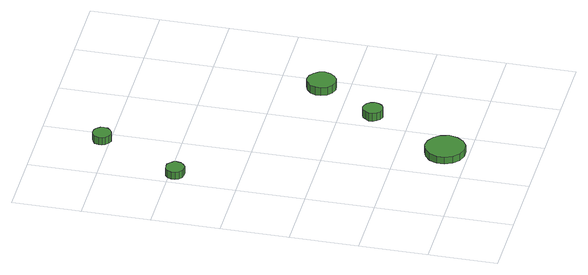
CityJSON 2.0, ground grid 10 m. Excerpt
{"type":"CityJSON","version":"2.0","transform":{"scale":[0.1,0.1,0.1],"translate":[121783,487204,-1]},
"CityObjects":{
"tree1":{"type":"SolitaryVegetationObject","attributes":{"function":"something"},"geometry":[{"type":"MultiSurface","lod":"1","boundaries":[[[0,1,2,3,4,5,6,7,8,9,10,11,12,13,14]],[[15,16,17,18,19,20,21,22,23,24,25,26,27,28,29]],[[0,29,28,1]],[[1,28,27,2]],[[2,27,26,3]],[[3,26,25,4]],[[4,25,24,5]],[[5,24,23,6]],[[6,23,22,7]],[[7,22,21,8]],[[8,21,20,9]],[[9,20,19,10]],[[10,19,18,11]],[[11,18,17,12]],[[12,17,16,13]],[[13,16,15,14]],[[14,15,29,0]]]}]},
"tree2":{"type":"SolitaryVegetationObject","attributes":{"function":"something"},"geometry":[{"type":"MultiSurface","lod":"1","boundaries":[[[30,31,32,33,34,35,36,37,38,39,40,41,42,43,44]],[[45,46,47,48,49,50,51,52,53,54,55,56,57,58,59]],[[30,59,58,31]],[[31,58,57,32]],[[32,57,56,33]],[[33,56,55,34]],[[34,55,54,35]],[[35,54,53,36]],[[36,53,52,37]],[[37,52,51,38]],[[38,51,50,39]],[[39,50,49,40]],[[40,49,48,41]],[[41,48,47,42]],[[42,47,46,43]],[[43,46,45,44]],[[44,45,59,30]]]}]},
"tree3":{"type":"SolitaryVegetationObject","attributes":{"function":"something"},"geometry":[{"type":"MultiSurface","lod":"1","boundaries":[[[60,61,62,63,64,65,66,67,68,69,70,71,72,73,74]],[[75,76,77,78,79,80,81,82,83,84,85,86,87,88,89]],[[60,89,88,61]],[[61,88,87,62]],[[62,87,86,63]],[[63,86,85,64]],[[64,85,84,65]],[[65,84,83,66]],[[66,83,82,67]],[[67,82,81,68]],[[68,81,80,69]],[[69,80,79,70]],[[70,79,78,71]],[[71,78,77,72]],[[72,77,76,73]],[[73,76,75,74]],[[74,75,89,60]]]}]},
"tree4":{"type":"SolitaryVegetationObject","attributes":{"function":"something"},"geometry":[{"type":"MultiSurface","lod":"1","boundaries":[[[90,91,92,93,94,95,96,97,98,99,100,101,102,103,104]],[[105,106,107,108,109,110,111,112,113,114,115,116,117,118,119]],[[90,119,118,91]],[[91,118,117,92]],[[92,117,116,93]],[[93,116,115,94]],[[94,115,114,95]],[[95,114,113,96]],[[96,113,112,97]],[[97,112,111,98]],[[98,111,110,99]],[[99,110,109,100]],[[100,109,108,101]],[[101,108,107,102]],[[102,107,106,103]],[[103,106,105,104]],[[104,105,119,90]]]}]},
"tree5":{"type":"SolitaryVegetationObject","attributes":{"function":"something"},"geometry":[{"type":"MultiSurface","lod":"1","boundaries":[[[120,121,122,123,124,125,126,127,128,129,130,131,132,133,134]],[[135,136,137,138,139,140,141,142,143,144,145,146,147,148,149]],[[120,149,148,121]],[[121,148,147,122]],[[122,147,146,123]],[[123,146,145,124]],[[124,145,144,125]],[[125,144,143,126]],[[126,143,142,127]],[[127,142,141,128]],[[128,141,140,129]],[[129,140,139,130]],[[130,139,138,131]],[[131,138,137,132]],[[132,137,136,133]],[[133,136,135,134]],[[134,135,149,120]]]}]}
},
"vertices":[
[32,392,21],[31,397,21],[27,402,21],[23,405,21],[17,405,21],[12,404,21],[7,400,21],[5,395,21],[5,389,21],[7,384,21],[12,380,21],[17,379,21],[23,379,21],[27,382,21],[31,386,21],[31,386,9],[27,382,9],[23,379,9],[17,379,9],[12,380,9],[7,384,9],[5,389,9],[5,395,9],[7,400,9],[12,404,9],[17,405,9],[23,405,9],[27,402,9],[31,397,9],[32,392,9],
[188,35,17],[185,47,17],[178,56,17],[168,62,17],[156,64,17],[145,60,17],[136,52,17],[131,41,17],[131,29,17],[136,18,17],[145,10,17],[156,6,17],[168,7,17],[178,13,17],[185,23,17],[185,23,6],[178,13,6],[168,7,6],[156,6,6],[145,10,6],[136,18,6],[131,29,6],[131,41,6],[136,52,6],[145,60,6],[156,64,6],[168,62,6],[178,56,6],[185,47,6],[188,35,6],
[92,511,23],[91,516,23],[87,521,23],[83,523,23],[77,524,23],[72,522,23],[67,519,23],[65,513,23],[65,508,23],[67,503,23],[72,499,23],[77,497,23],[83,498,23],[87,501,23],[91,505,23],[91,505,11],[87,501,11],[83,498,11],[77,497,11],[72,499,11],[67,503,11],[65,508,11],[65,513,11],[67,519,11],[72,522,11],[77,524,11],[83,523,11],[87,521,11],[91,516,11],[92,511,11],
[244,155,19],[242,161,19],[239,165,19],[234,168,19],[228,169,19],[222,167,19],[218,163,19],[215,158,19],[215,152,19],[218,146,19],[222,142,19],[228,140,19],[234,141,19],[239,144,19],[242,149,19],[242,149,6],[239,144,6],[234,141,6],[228,140,6],[222,142,6],[218,146,6],[215,152,6],[215,158,6],[218,163,6],[222,167,6],[228,169,6],[234,168,6],[239,165,6],[242,161,6],[244,155,6],
[301,240,21],[299,248,21],[294,255,21],[287,260,21],[278,261,21],[270,258,21],[263,252,21],[260,244,21],[260,236,21],[263,228,21],[270,222,21],[278,219,21],[287,220,21],[294,225,21],[299,232,21],[299,232,8],[294,225,8],[287,220,8],[278,219,8],[270,222,8],[263,228,8],[260,236,8],[260,244,8],[263,252,8],[270,258,8],[278,261,8],[287,260,8],[294,255,8],[299,248,8],[301,240,8]
]}
